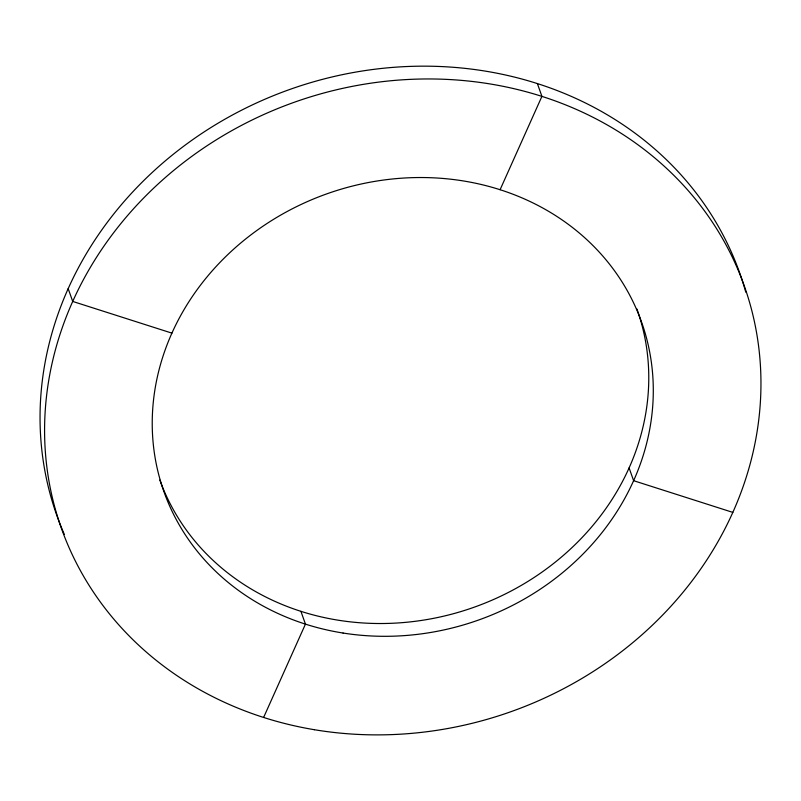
<?xml version="1.0" encoding="UTF-8"?>
<svg xmlns="http://www.w3.org/2000/svg" width="801" height="801" viewBox="0 0 801 801"><rect width="100%" height="100%" fill="white"/><g stroke="black" fill="none" stroke-linecap="round" stroke-linejoin="round"><path stroke-width="1.2" d="M263.619 717.456L305.441 624.119L300.916 611.333M500.094 189.707L541.917 96.37L537.381 83.584M171.905 333.136L72.711 301.436L68.175 288.65M732.825 512.39L633.621 480.69L629.095 467.904M64.32 534.367A362.322 323.404 -19.5 0 1 289.842 89.432A362.322 323.404 -19.5 0 1 745.771 292.175M636.935 309.006A253.416 226.202 -19.5 0 1 474.783 606.988A253.416 226.202 -19.5 0 1 159.83 480.039M314.362 729.711A362.322 323.404 -19.5 0 0 747.573 295.759A362.322 323.404 -19.5 0 0 146.363 195.274A362.322 323.404 -19.5 0 0 314.362 729.711M343.058 633.04A253.426 226.202 -19.5 0 0 643.333 327.289A253.426 226.202 -19.5 0 0 221.897 260.425A253.426 226.202 -19.5 0 0 343.058 633.04"/></g></svg>
